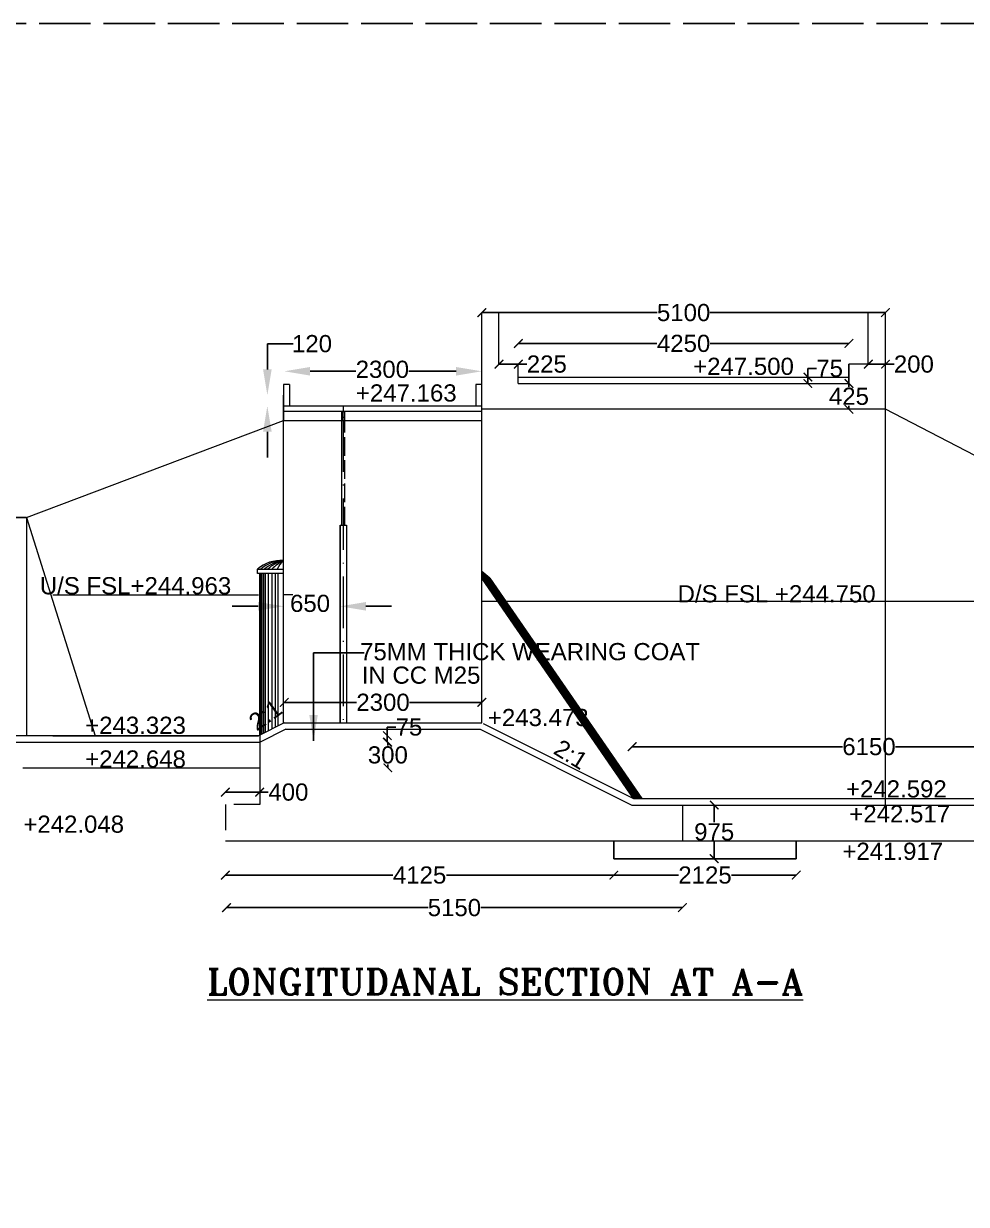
# Model space of a CAD drawing. Header units: feet. Extents: x 231797 to 1357550, y -93095 to 44152.
# Drawn here: x 243213.9 to 243323.7, y 17497.5 to 17635 of the extents above; entities that cross this region are included whole.
import ezdxf

# ---------------------------------------------------------------- set-up
doc = ezdxf.new("R2010")
doc.units = ezdxf.units.FT
doc.header["$LTSCALE"] = 2
doc.header["$MEASUREMENT"] = 0
for name, pattern in [('ACAD_ISO02W100', [15, 12, -3]), ('ACAD_ISO10W100', [18, 12, -3, 0, -3]), ('DASHED', [0.75, 0.5, -0.25])]:
    doc.linetypes.add(name, pattern=pattern)
doc.styles.add('ROMANT', font='romant')
doc.styles.get("Standard").update_dxf_attribs({"font": 'arial.ttf'})
doc.dimstyles.new('200SC', dxfattribs={"dimtxt": 2, "dimasz": 1, "dimexe": 0.18, "dimexo": 0.0625, "dimgap": 0.09, "dimtad": 0, "dimtih": 1, "dimtoh": 1, "dimdec": 0, "dimlfac": 200, "dimzin": 0, "dimdsep": 46, "dimtxsty": 'Standard', "dimblk": 'ARCHTICK', "dimcen": 0.09, "dimse1": 1, "dimse2": 1, "dimclrd": 256, "dimclre": 5, "dimclrt": 256, "dimadec": 0, "dimazin": 0, "dimtfac": 1, "dimtdec": 0, "dimtofl": 0, "dimtmove": 0, "dimatfit": 3, "dimfxl": 1, "dimtolj": 1, "dimtzin": 0, "dimarcsym": 0})
doc.dimstyles.new('Copy of 200', dxfattribs={"dimtxt": 2, "dimasz": 3, "dimexe": 0.18, "dimexo": 0.0625, "dimgap": 0.09, "dimtad": 0, "dimtih": 1, "dimtoh": 1, "dimdec": 0, "dimlfac": 200, "dimzin": 0, "dimdsep": 46, "dimtxsty": 'Standard', "dimcen": 0.09, "dimse1": 1, "dimse2": 1, "dimclrd": 5, "dimclre": 5, "dimclrt": 6, "dimadec": 0, "dimazin": 0, "dimtfac": 1, "dimtdec": 0, "dimtofl": 0, "dimtmove": 0, "dimatfit": 3, "dimfxl": 1, "dimtolj": 1, "dimtzin": 0, "dimarcsym": 0})

# ---------------------------------------------------------------- blocks, each defined once
blk = doc.blocks.new('*D145')
at = {"lineweight": -2, "ltscale": 0.25, "transparency": 16777216}
for p, q in [((243247.28, 17594.55), (243252.61, 17594.55)), ((243264.28, 17594.55), (243258.79, 17594.55))]:
    blk.add_line(p, q, dxfattribs=at)
at = {"ltscale": 0.25, "transparency": 16777216}
for points in [[(243247.28, 17595.05), (243247.28, 17594.05), (243244.28, 17594.55)], [(243264.28, 17595.05), (243264.28, 17594.05), (243267.28, 17594.55)]]:
    blk.add_solid(points, dxfattribs=at)
at = {"layer": 'Defpoints', "color": 0, "ltscale": 0.25, "transparency": 16777216}
for p in [(243244.28, 17594.55), (243244.28, 17588.83), (243267.28, 17588.83)]:
    blk.add_point(p, dxfattribs=at)
at = {"lineweight": 13, "ltscale": 0.25, "transparency": 16777216, "insert": (243255.7, 17594.77), "char_height": 2, "attachment_point": 5}
blk.add_mtext('\\A1;2300', dxfattribs=at)
blk = doc.blocks.new('*D146')
at = {"lineweight": -2, "ltscale": 0.25, "transparency": 16777216}
for p, q in [((243241.23, 17567.18), (243238.23, 17567.18)), ((243253.78, 17567.18), (243256.78, 17567.18))]:
    blk.add_line(p, q, dxfattribs=at)
at = {"ltscale": 0.25, "transparency": 16777216}
for points in [[(243241.23, 17567.68), (243241.23, 17566.68), (243244.23, 17567.18)], [(243253.78, 17567.68), (243253.78, 17566.68), (243250.78, 17567.18)]]:
    blk.add_solid(points, dxfattribs=at)
at = {"layer": 'Defpoints', "color": 0, "ltscale": 0.25, "transparency": 16777216}
for p in [(243244.23, 17567.18), (243250.78, 17567.18), (243244.23, 17554.83)]:
    blk.add_point(p, dxfattribs=at)
at = {"lineweight": 13, "ltscale": 0.25, "transparency": 16777216, "insert": (243247.28, 17567.51), "char_height": 2, "attachment_point": 5}
blk.add_mtext('\\A1;650', dxfattribs=at)
blk = doc.blocks.new('*D147')
at = {"lineweight": -2, "ltscale": 0.25, "transparency": 16777216}
for p, q in [((243242.31, 17594.76), (243242.31, 17597.76)), ((243242.31, 17597.76), (243245.31, 17597.76)), ((243242.31, 17587.51), (243242.31, 17584.51))]:
    blk.add_line(p, q, dxfattribs=at)
at = {"ltscale": 0.25, "transparency": 16777216}
for points in [[(243241.81, 17594.76), (243242.81, 17594.76), (243242.31, 17591.76)], [(243241.81, 17587.51), (243242.81, 17587.51), (243242.31, 17590.51)]]:
    blk.add_solid(points, dxfattribs=at)
at = {"layer": 'Defpoints', "color": 0, "ltscale": 0.25, "transparency": 16777216}
for p in [(243242.31, 17591.76), (243244.28, 17591.76), (243244.28, 17590.51)]:
    blk.add_point(p, dxfattribs=at)
at = {"lineweight": 13, "ltscale": 0.25, "transparency": 16777216, "insert": (243247.51, 17597.76), "char_height": 2, "attachment_point": 5}
blk.add_mtext('\\A1;120', dxfattribs=at)
blk = doc.blocks.new('_ArchTick')
at = {"color": 0, "linetype": 'ByBlock', "const_width": 0.15}
blk.add_lwpolyline([(-0.5, -0.5), (0.5, 0.5)], dxfattribs=at)
blk = doc.blocks.new('*D148')
at = {"lineweight": -2, "ltscale": 0.25, "transparency": 16777216}
for p, q in [((243244.28, 17555.99), (243252.69, 17555.99)), ((243267.28, 17555.99), (243258.87, 17555.99))]:
    blk.add_line(p, q, dxfattribs=at)
at = {"layer": 'Defpoints', "color": 0, "ltscale": 0.25, "transparency": 16777216}
for p in [(243267.28, 17555.99), (243244.28, 17553.61), (243267.28, 17553.6)]:
    blk.add_point(p, dxfattribs=at)
at = {"lineweight": -2, "ltscale": 0.25, "transparency": 16777216, "rotation": 180}
blk.add_blockref('_ArchTick', (243244.28, 17555.99), dxfattribs=at)
at = {"lineweight": -2, "ltscale": 0.25, "transparency": 16777216}
blk.add_blockref('_ArchTick', (243267.28, 17555.99), dxfattribs=at)
at = {"lineweight": 13, "ltscale": 0.25, "transparency": 16777216, "insert": (243255.78, 17555.99), "char_height": 2, "attachment_point": 5}
blk.add_mtext('\\A1;2300', dxfattribs=at)
blk = doc.blocks.new('*D153')
at = {"lineweight": -2, "ltscale": 0.25, "transparency": 16777216}
for p, q in [((243256.34, 17551.36), (243256.34, 17550.97)), ((243256.34, 17548.36), (243256.34, 17548.75))]:
    blk.add_line(p, q, dxfattribs=at)
at = {"layer": 'Defpoints', "color": 0, "ltscale": 0.25, "transparency": 16777216}
for p in [(243256.34, 17551.36), (243256.34, 17548.36), (243256.34, 17548.36)]:
    blk.add_point(p, dxfattribs=at)
at = {"lineweight": -2, "ltscale": 0.25, "transparency": 16777216}
for p, rotation in [((243256.34, 17551.36), 90), ((243256.34, 17548.36), 270)]:
    blk.add_blockref('_ArchTick', p, dxfattribs=dict(at, rotation=rotation))
at = {"lineweight": 13, "ltscale": 0.25, "transparency": 16777216, "insert": (243256.34, 17549.86), "char_height": 2, "attachment_point": 5}
blk.add_mtext('\\A1;300', dxfattribs=at)
blk = doc.blocks.new('*D154')
at = {"lineweight": -2, "ltscale": 0.25, "transparency": 16777216}
for p, q in [((243256.28, 17552.11), (243256.28, 17553.11)), ((243256.28, 17553.11), (243257.28, 17553.11)), ((243256.28, 17551.36), (243256.28, 17552.11))]:
    blk.add_line(p, q, dxfattribs=at)
at = {"layer": 'Defpoints', "color": 0, "ltscale": 0.25, "transparency": 16777216}
for p in [(243256.28, 17552.11), (243256.34, 17552.11), (243256.34, 17551.36)]:
    blk.add_point(p, dxfattribs=at)
at = {"lineweight": -2, "ltscale": 0.25, "transparency": 16777216}
for p, rotation in [((243256.28, 17552.11), 90), ((243256.28, 17551.36), 270)]:
    blk.add_blockref('_ArchTick', p, dxfattribs=dict(at, rotation=rotation))
at = {"lineweight": 13, "ltscale": 0.25, "transparency": 16777216, "insert": (243258.8, 17553.11), "char_height": 2, "attachment_point": 5}
blk.add_mtext('\\A1;75', dxfattribs=at)
blk = doc.blocks.new('*D155')
at = {"lineweight": -2, "ltscale": 0.25, "transparency": 16777216}
for p, q in [((243237.42, 17545.53), (243241.42, 17545.53)), ((243241.42, 17545.53), (243242.42, 17545.53))]:
    blk.add_line(p, q, dxfattribs=at)
at = {"layer": 'Defpoints', "color": 0, "ltscale": 0.25, "transparency": 16777216}
for p in [(243241.42, 17545.53), (243237.42, 17544.11), (243241.42, 17544.11)]:
    blk.add_point(p, dxfattribs=at)
at = {"lineweight": -2, "ltscale": 0.25, "transparency": 16777216, "rotation": 180}
blk.add_blockref('_ArchTick', (243237.42, 17545.53), dxfattribs=at)
at = {"lineweight": -2, "ltscale": 0.25, "transparency": 16777216}
blk.add_blockref('_ArchTick', (243241.42, 17545.53), dxfattribs=at)
at = {"lineweight": 13, "ltscale": 0.25, "transparency": 16777216, "insert": (243244.76, 17545.53), "char_height": 2, "attachment_point": 5}
blk.add_mtext('\\A1;400', dxfattribs=at)
blk = doc.blocks.new('*D210')
at = {"lineweight": -2, "ltscale": 0.25, "transparency": 16777216}
for p, q in [((243284.78, 17550.83), (243309.28, 17550.83)), ((243339.94, 17550.83), (243315.44, 17550.83))]:
    blk.add_line(p, q, dxfattribs=at)
at = {"layer": 'Defpoints', "color": 0, "ltscale": 0.25, "transparency": 16777216}
for p in [(243339.94, 17550.83), (243284.78, 17544.86), (243339.94, 17544.86)]:
    blk.add_point(p, dxfattribs=at)
at = {"lineweight": -2, "ltscale": 0.25, "transparency": 16777216, "rotation": 180}
blk.add_blockref('_ArchTick', (243284.78, 17550.83), dxfattribs=at)
at = {"lineweight": -2, "ltscale": 0.25, "transparency": 16777216}
blk.add_blockref('_ArchTick', (243339.94, 17550.83), dxfattribs=at)
at = {"lineweight": 13, "ltscale": 0.25, "transparency": 16777216, "insert": (243312.36, 17550.83), "char_height": 2, "attachment_point": 5}
blk.add_mtext('\\A1;6150', dxfattribs=at)
blk = doc.blocks.new('*D212')
at = {"lineweight": -2, "ltscale": 0.25, "transparency": 16777216}
for p, q in [((243237.55, 17532.08), (243261.02, 17532.08)), ((243290.64, 17532.08), (243267.17, 17532.08))]:
    blk.add_line(p, q, dxfattribs=at)
at = {"layer": 'Defpoints', "color": 0, "ltscale": 0.25, "transparency": 16777216}
for p in [(243290.64, 17539.86), (243237.55, 17534.91), (243237.55, 17532.08)]:
    blk.add_point(p, dxfattribs=at)
at = {"lineweight": -2, "ltscale": 0.25, "transparency": 16777216, "rotation": 180}
blk.add_blockref('_ArchTick', (243237.55, 17532.08), dxfattribs=at)
at = {"lineweight": -2, "ltscale": 0.25, "transparency": 16777216}
blk.add_blockref('_ArchTick', (243290.64, 17532.08), dxfattribs=at)
at = {"lineweight": 13, "ltscale": 0.25, "transparency": 16777216, "insert": (243264.09, 17532.08), "char_height": 2, "attachment_point": 5}
blk.add_mtext('\\A1;5150', dxfattribs=at)
blk = doc.blocks.new('*D250')
at = {"lineweight": -2, "ltscale": 0.25, "transparency": 16777216}
for p, q in [((243271.53, 17597.79), (243287.67, 17597.79)), ((243310.03, 17597.79), (243293.89, 17597.79))]:
    blk.add_line(p, q, dxfattribs=at)
at = {"layer": 'Defpoints', "color": 0, "ltscale": 0.25, "transparency": 16777216}
for p in [(243310.03, 17597.79), (243271.53, 17595.38), (243310.03, 17595.38)]:
    blk.add_point(p, dxfattribs=at)
at = {"lineweight": -2, "ltscale": 0.25, "transparency": 16777216, "rotation": 180}
blk.add_blockref('_ArchTick', (243271.53, 17597.79), dxfattribs=at)
at = {"lineweight": -2, "ltscale": 0.25, "transparency": 16777216}
blk.add_blockref('_ArchTick', (243310.03, 17597.79), dxfattribs=at)
at = {"lineweight": 13, "ltscale": 0.25, "transparency": 16777216, "insert": (243290.78, 17597.79), "char_height": 2, "attachment_point": 5}
blk.add_mtext('\\A1;4250', dxfattribs=at)
blk = doc.blocks.new('*D251')
at = {"lineweight": -2, "ltscale": 0.25, "transparency": 16777216}
for p, q in [((243267.28, 17601.38), (243287.71, 17601.38)), ((243314.28, 17601.38), (243293.85, 17601.38))]:
    blk.add_line(p, q, dxfattribs=at)
at = {"layer": 'Defpoints', "color": 0, "ltscale": 0.25, "transparency": 16777216}
for p in [(243267.28, 17601.38), (243314.28, 17601.38), (243314.28, 17601.38)]:
    blk.add_point(p, dxfattribs=at)
at = {"lineweight": -2, "ltscale": 0.25, "transparency": 16777216, "rotation": 180}
blk.add_blockref('_ArchTick', (243267.28, 17601.38), dxfattribs=at)
at = {"lineweight": -2, "ltscale": 0.25, "transparency": 16777216}
blk.add_blockref('_ArchTick', (243314.28, 17601.38), dxfattribs=at)
at = {"ltscale": 0.25, "transparency": 16777216, "insert": (243290.78, 17601.38), "char_height": 2, "attachment_point": 5}
blk.add_mtext('\\A1;5100', dxfattribs=at)
blk = doc.blocks.new('*D252')
at = {"lineweight": -2, "ltscale": 0.25, "transparency": 16777216}
for p, q in [((243294.34, 17544.03), (243294.34, 17542.02)), ((243294.34, 17537.78), (243294.34, 17539.79))]:
    blk.add_line(p, q, dxfattribs=at)
at = {"layer": 'Defpoints', "color": 0, "ltscale": 0.25, "transparency": 16777216}
for p in [(243294.34, 17544.03), (243294.34, 17537.78), (243294.34, 17537.78)]:
    blk.add_point(p, dxfattribs=at)
at = {"lineweight": -2, "ltscale": 0.25, "transparency": 16777216}
for p, rotation in [((243294.34, 17544.03), 90), ((243294.34, 17537.78), 270)]:
    blk.add_blockref('_ArchTick', p, dxfattribs=dict(at, rotation=rotation))
at = {"ltscale": 0.25, "transparency": 16777216, "insert": (243294.34, 17540.9), "char_height": 2, "attachment_point": 5}
blk.add_mtext('\\A1;975', dxfattribs=at)
blk = doc.blocks.new('*D268')
at = {"lineweight": -2, "ltscale": 0.25, "transparency": 16777216}
for p, q in [((243282.65, 17535.87), (243290.17, 17535.87)), ((243303.89, 17535.87), (243296.37, 17535.87))]:
    blk.add_line(p, q, dxfattribs=at)
at = {"layer": 'Defpoints', "color": 0, "ltscale": 0.25, "transparency": 16777216}
for p in [(243282.65, 17537.78), (243303.89, 17537.78), (243303.89, 17535.87)]:
    blk.add_point(p, dxfattribs=at)
at = {"lineweight": -2, "ltscale": 0.25, "transparency": 16777216, "rotation": 180}
blk.add_blockref('_ArchTick', (243282.65, 17535.87), dxfattribs=at)
at = {"lineweight": -2, "ltscale": 0.25, "transparency": 16777216}
blk.add_blockref('_ArchTick', (243303.89, 17535.87), dxfattribs=at)
at = {"lineweight": 13, "ltscale": 0.25, "transparency": 16777216, "insert": (243293.27, 17535.87), "char_height": 2, "attachment_point": 5}
blk.add_mtext('\\A1;2125', dxfattribs=at)
blk = doc.blocks.new('*D269')
at = {"lineweight": -2, "ltscale": 0.25, "transparency": 16777216}
for p, q in [((243237.42, 17535.87), (243256.91, 17535.87)), ((243282.65, 17535.87), (243263.16, 17535.87))]:
    blk.add_line(p, q, dxfattribs=at)
at = {"layer": 'Defpoints', "color": 0, "ltscale": 0.25, "transparency": 16777216}
for p in [(243237.42, 17539.86), (243282.65, 17539.86), (243237.42, 17535.87)]:
    blk.add_point(p, dxfattribs=at)
at = {"lineweight": -2, "ltscale": 0.25, "transparency": 16777216, "rotation": 180}
blk.add_blockref('_ArchTick', (243237.42, 17535.87), dxfattribs=at)
at = {"lineweight": -2, "ltscale": 0.25, "transparency": 16777216}
blk.add_blockref('_ArchTick', (243282.65, 17535.87), dxfattribs=at)
at = {"lineweight": 13, "ltscale": 0.25, "transparency": 16777216, "insert": (243260.04, 17535.87), "char_height": 2, "attachment_point": 5}
blk.add_mtext('\\A1;4125', dxfattribs=at)
blk = doc.blocks.new('*D270')
at = {"linetype": 'ACAD_ISO02W100', "lineweight": -2, "ltscale": 0.25, "transparency": 16777216}
for p, q in [((243312.28, 17595.38), (243314.28, 17595.38)), ((243314.28, 17595.38), (243315.28, 17595.38))]:
    blk.add_line(p, q, dxfattribs=at)
at = {"layer": 'Defpoints', "color": 0, "linetype": 'ACAD_ISO02W100', "ltscale": 0.25, "transparency": 16777216}
for p in [(243312.28, 17595.38), (243314.28, 17595.38), (243314.28, 17595.38)]:
    blk.add_point(p, dxfattribs=at)
at = {"linetype": 'ACAD_ISO02W100', "lineweight": -2, "ltscale": 0.25, "transparency": 16777216, "rotation": 180}
blk.add_blockref('_ArchTick', (243312.28, 17595.38), dxfattribs=at)
at = {"linetype": 'ACAD_ISO02W100', "lineweight": -2, "ltscale": 0.25, "transparency": 16777216}
blk.add_blockref('_ArchTick', (243314.28, 17595.38), dxfattribs=at)
at = {"linetype": 'ACAD_ISO02W100', "ltscale": 0.25, "transparency": 16777216, "insert": (243317.59, 17595.38), "char_height": 2, "attachment_point": 5}
blk.add_mtext('\\A1;200', dxfattribs=at)
blk = doc.blocks.new('*D271')
at = {"linetype": 'ACAD_ISO02W100', "lineweight": -2, "ltscale": 0.25, "transparency": 16777216}
for p, q in [((243269.28, 17595.38), (243271.53, 17595.38)), ((243271.53, 17595.38), (243272.53, 17595.38))]:
    blk.add_line(p, q, dxfattribs=at)
at = {"layer": 'Defpoints', "color": 0, "linetype": 'ACAD_ISO02W100', "ltscale": 0.25, "transparency": 16777216}
for p in [(243269.28, 17595.38), (243271.53, 17595.38), (243271.53, 17595.38)]:
    blk.add_point(p, dxfattribs=at)
at = {"linetype": 'ACAD_ISO02W100', "lineweight": -2, "ltscale": 0.25, "transparency": 16777216, "rotation": 180}
blk.add_blockref('_ArchTick', (243269.28, 17595.38), dxfattribs=at)
at = {"linetype": 'ACAD_ISO02W100', "lineweight": -2, "ltscale": 0.25, "transparency": 16777216}
blk.add_blockref('_ArchTick', (243271.53, 17595.38), dxfattribs=at)
at = {"linetype": 'ACAD_ISO02W100', "ltscale": 0.25, "transparency": 16777216, "insert": (243274.85, 17595.38), "char_height": 2, "attachment_point": 5}
blk.add_mtext('\\A1;225', dxfattribs=at)
blk = doc.blocks.new('*D272')
at = {"linetype": 'ACAD_ISO02W100', "lineweight": -2, "ltscale": 0.25, "transparency": 16777216}
for p, q in [((243305.25, 17593.88), (243305.25, 17594.88)), ((243305.25, 17594.88), (243306.25, 17594.88)), ((243305.25, 17593.13), (243305.25, 17593.88))]:
    blk.add_line(p, q, dxfattribs=at)
at = {"layer": 'Defpoints', "color": 0, "linetype": 'ACAD_ISO02W100', "ltscale": 0.25, "transparency": 16777216}
for p in [(243305.25, 17593.88), (243305.25, 17593.88), (243305.25, 17593.13)]:
    blk.add_point(p, dxfattribs=at)
at = {"linetype": 'ACAD_ISO02W100', "lineweight": -2, "ltscale": 0.25, "transparency": 16777216}
for p, rotation in [((243305.25, 17593.88), 90), ((243305.25, 17593.13), 270)]:
    blk.add_blockref('_ArchTick', p, dxfattribs=dict(at, rotation=rotation))
at = {"linetype": 'ACAD_ISO02W100', "ltscale": 0.25, "transparency": 16777216, "insert": (243307.78, 17594.88), "char_height": 2, "attachment_point": 5}
blk.add_mtext('\\A1;75', dxfattribs=at)
blk = doc.blocks.new('*D273')
at = {"linetype": 'ACAD_ISO02W100', "lineweight": -2, "ltscale": 0.25, "transparency": 16777216}
for p, q in [((243310.03, 17593.13), (243310.03, 17592.74)), ((243310.03, 17590.13), (243310.03, 17590.52))]:
    blk.add_line(p, q, dxfattribs=at)
at = {"layer": 'Defpoints', "color": 0, "linetype": 'ACAD_ISO02W100', "ltscale": 0.25, "transparency": 16777216}
for p in [(243310.03, 17593.13), (243310.03, 17590.13), (243310.03, 17590.13)]:
    blk.add_point(p, dxfattribs=at)
at = {"linetype": 'ACAD_ISO02W100', "lineweight": -2, "ltscale": 0.25, "transparency": 16777216}
for p, rotation in [((243310.03, 17593.13), 90), ((243310.03, 17590.13), 270)]:
    blk.add_blockref('_ArchTick', p, dxfattribs=dict(at, rotation=rotation))
at = {"linetype": 'ACAD_ISO02W100', "ltscale": 0.25, "transparency": 16777216, "insert": (243310.03, 17591.63), "char_height": 2, "attachment_point": 5}
blk.add_mtext('\\A1;425', dxfattribs=at)

msp = doc.modelspace()

# ---------------------------------------------------------------- linework, layer by layer
at = {"color": 7, "lineweight": 13, "ltscale": 0.25}
for p, q in [((243267.2795, 17601.3822), (243269.2795, 17601.3822)), ((243314.2795, 17601.3822), (243312.2795, 17601.3822)), ((243269.2795, 17595.3822), (243271.5295, 17595.3822)), ((243312.2795, 17595.3822), (243310.0295, 17595.3822)), ((243271.5295, 17593.8822), (243310.0295, 17593.8822)), ((243271.5295, 17593.1322), (243310.0295, 17593.1322)), ((243244.8716, 17593.0122), (243244.8716, 17590.5122)), ((243244.1716, 17590.5122), (243244.1716, 17588.8297)), ((243244.2795, 17590.5122), (243267.2795, 17590.5122)), ((243251.1545, 17590.3997), (243251.1545, 17589.7797)), ((243250.967, 17588.8297), (243250.967, 17589.7797)), ((243251.1545, 17588.8297), (243251.1545, 17589.7797)), ((243251.342, 17588.8297), (243251.342, 17589.7797)), ((243314.2795, 17590.1322), (243267.2795, 17590.1322)), ((243339.9853, 17576.7599), (243314.2795, 17590.1322)), ((243214.2609, 17577.5024), (243244.1716, 17588.8297)), ((243250.967, 17576.6232), (243250.967, 17588.8491)), ((243214.2609, 17577.5024), (243214.2609, 17552.1122)), ((243214.2609, 17577.5024), (243222.2609, 17552.1122)), ((243250.7795, 17576.6232), (243250.7795, 17553.5982)), ((243250.7795, 17576.6232), (243251.5295, 17576.6232)), ((243251.5295, 17576.6232), (243251.5295, 17553.5982)), ((243241.1716, 17571.0099), (243241.1716, 17571.5099)), ((243241.1716, 17571.5099), (243244.1716, 17571.5099)), ((243244.1716, 17571.0099), (243241.1716, 17571.0099)), ((243241.4216, 17571.0099), (243241.1716, 17571.0099)), ((243314.2795, 17545.5946), (243314.2795, 17570.7404)), ((243217.3269, 17568.5122), (243241.2795, 17568.5122)), ((243245.2852, 17568.5099), (243244.1716, 17568.5099)), ((243267.2795, 17567.7599), (243404.9853, 17567.7599)), ((243244.2795, 17553.6122), (243241.2795, 17552.1122)), ((243244.2795, 17553.6122), (243267.2795, 17553.6122)), ((243267.4378, 17553.533), (243284.9395, 17544.7822)), ((243241.2795, 17552.1122), (243077.3907, 17552.1122)), ((243217.3269, 17552.1122), (243241.2795, 17552.1122)), ((243241.4216, 17552.1833), (243241.4216, 17544.1122)), ((243244.4565, 17552.8622), (243241.4565, 17551.3622)), ((243244.4565, 17552.8622), (243267.1024, 17552.8622)), ((243267.1024, 17552.8622), (243284.7624, 17544.0322)), ((243209.2628, 17551.3622), (243241.4565, 17551.3622)), ((243217.5404, 17551.3622), (243241.4565, 17551.3622)), ((243213.8253, 17548.3539), (243241.4216, 17548.3539)), ((243284.7624, 17544.0322), (243335.0959, 17544.0322)), ((243284.9395, 17544.7822), (243334.7853, 17544.7822)), ((243290.6354, 17544.0322), (243290.6354, 17539.8622)), ((243237.4216, 17539.8622), (243340.4853, 17539.8622))]:
    msp.add_line(p, q, dxfattribs=at)
at = {"color": 7, "lineweight": 13}
for p, q in [((243267.2795, 17592.1997), (243267.2795, 17601.3822)), ((243269.2795, 17595.3822), (243269.2795, 17601.3822)), ((243312.2795, 17595.3822), (243312.2795, 17601.3822)), ((243314.2795, 17544.0322), (243314.2795, 17601.3822)), ((243271.5295, 17593.1322), (243271.5295, 17595.3822)), ((243244.1716, 17593.0122), (243244.1716, 17590.5122)), ((243244.8716, 17593.0122), (243244.1716, 17593.0122)), ((243244.1716, 17553.5583), (243244.1716, 17591.7622)), ((243267.2795, 17593.0122), (243266.5795, 17593.0122)), ((243266.5795, 17593.0122), (243266.5795, 17590.5122)), ((243267.2795, 17588.8297), (243267.2795, 17593.0122)), ((243244.1716, 17590.5122), (243266.9295, 17590.5122)), ((243244.1716, 17590.5122), (243267.2795, 17590.5122)), ((243244.1716, 17589.8922), (243267.2795, 17589.8922)), ((243251.0607, 17589.1978), (243251.2482, 17589.1978)), ((243244.1716, 17588.8297), (243267.2795, 17588.8297)), ((243267.2795, 17553.5982), (243267.2795, 17588.8297)), ((243250.7795, 17553.6122), (243250.7795, 17576.6232)), ((243241.4216, 17552.1833), (243241.4216, 17571.0099)), ((243241.4786, 17552.2118), (243241.4786, 17571.0099)), ((243241.5455, 17552.2452), (243241.5455, 17571.0099)), ((243241.6123, 17552.2787), (243241.6123, 17571.0099)), ((243241.7035, 17552.3243), (243241.7035, 17571.0099)), ((243241.8919, 17552.4185), (243241.8919, 17571.0099)), ((243242.0926, 17552.5188), (243242.0926, 17571.0099)), ((243242.4513, 17552.6981), (243242.4513, 17571.0099)), ((243242.8768, 17552.9109), (243242.8768, 17571.0099)), ((243243.2743, 17553.1096), (243243.2743, 17571.0099)), ((243243.5843, 17553.2646), (243243.5843, 17571.0099))]:
    msp.add_line(p, q, dxfattribs=at)
at = {"ltscale": 0.25}
for p, q in [((243310.0295, 17595.3822), (243310.0295, 17593.1322)), ((243268.2332, 17570.4703), (243267.2795, 17571.2139)), ((243267.2795, 17571.2139), (243268.1139, 17570.4671)), ((243267.9947, 17570.4639), (243267.2795, 17571.2139)), ((243267.2795, 17571.2139), (243267.7563, 17570.4576)), ((243267.8755, 17570.4608), (243267.2795, 17571.2139)), ((243267.2795, 17571.2139), (243267.5179, 17570.4513)), ((243267.6371, 17570.4544), (243267.2795, 17571.2139)), ((243267.2795, 17571.2139), (243267.2795, 17570.4449)), ((243267.3987, 17570.4481), (243267.2795, 17571.2139)), ((243267.2795, 17570.4449), (243268.2332, 17570.4703)), ((243267.2795, 17570.4449), (243267.3987, 17570.4481)), ((243284.9395, 17544.7822), (243267.2795, 17570.4449)), ((243285.0609, 17544.7822), (243267.3987, 17570.4481)), ((243267.5179, 17570.4513), (243267.6371, 17570.4544)), ((243285.1823, 17544.7822), (243267.5179, 17570.4513)), ((243285.3036, 17544.7822), (243267.6371, 17570.4544)), ((243267.7563, 17570.4576), (243267.8755, 17570.4608)), ((243285.425, 17544.7822), (243267.7563, 17570.4576)), ((243285.5464, 17544.7822), (243267.8755, 17570.4608)), ((243268.1139, 17570.4671), (243267.9947, 17570.4639)), ((243285.6678, 17544.7822), (243267.9947, 17570.4639)), ((243285.7892, 17544.7822), (243268.1139, 17570.4671)), ((243285.9106, 17544.7822), (243268.2332, 17570.4703)), ((243303.8857, 17539.8622), (243303.8857, 17537.7759)), ((243303.8857, 17537.7759), (243282.6516, 17537.7759))]:
    msp.add_line(p, q, dxfattribs=at)
at = {"color": 7, "linetype": 'ACAD_ISO10W100', "lineweight": 13, "ltscale": 0.25}
msp.add_line((243251.1545, 17588.8491), (243251.1545, 17553.5982), dxfattribs=at)
at = {"color": 7, "linetype": 'ACAD_ISO02W100', "lineweight": 13, "ltscale": 0.09}
msp.add_line((243251.342, 17576.6232), (243251.342, 17588.8491), dxfattribs=at)
at = {"linetype": 'ACAD_ISO02W100', "ltscale": 0.25}
for p, q in [((243209.2609, 17577.5024), (243214.2609, 17577.5024)), ((243282.6516, 17537.7759), (243282.6516, 17539.8622))]:
    msp.add_line(p, q, dxfattribs=at)
at = {"color": 7, "linetype": 'DASHED', "lineweight": 13, "ltscale": 3}
for p, q in [((243241.4216, 17544.1122), (243237.4216, 17544.1122)), ((243237.4216, 17544.1122), (243237.4216, 17539.8622))]:
    msp.add_line(p, q, dxfattribs=at)
at = {"linetype": 'ACAD_ISO02W100', "ltscale": 0.25}
msp.add_lwpolyline([(243013.2302, 17635.0433), (244038.8497, 17635.0433), (244038.8497, 16905.0498), (243013.2302, 16905.0498)], close=True, dxfattribs=at)
at = {"color": 7, "lineweight": 13, "ltscale": 0.25}
for centre, radius, start, end in [((243243.8835, 17568.3745), 4.1455, 86.0137, 130.856197), ((243244.2522, 17568.3745), 4.1455, 91.113241, 130.856197), ((243244.8556, 17568.0515), 4.5106, 98.721825, 129.938455), ((243245.4731, 17567.9714), 4.7215, 106.000311, 131.456227), ((243247.144, 17567.1747), 6.1074, 119.123473, 134.778435), ((243246.0105, 17570.4365), 2.7714, 131.569981, 157.212419)]:
    msp.add_arc(centre, radius, start, end, dxfattribs=at)

# ---------------------------------------------------------------- texts
at = {"color": 7, "lineweight": 13, "style": 'ROMANT'}
msp.add_text('%%ULONGITUDANAL SECTION AT A-A', height=3, dxfattribs=at).set_placement((243235.2911, 17521.9591))
at = {"color": 7, "lineweight": 13, "char_height": 2, "attachment_point": 5}
for s, insert in [('+247.500', (243297.7538, 17595.1162)), ('+247.163', (243258.4859, 17592.0139)), ('U/S FSL+244.963', (243226.9615, 17569.5591)), ('D/S FSL +244.750', (243301.6106, 17568.6238)), ('75MM THICK WEARING COAT', (243272.8998, 17561.8874)), ('IN CC M25', (243260.2112, 17559.1478)), ('+243.473', (243273.8562, 17554.2117)), ('+243.323', (243226.9615, 17553.3097)), ('+242.648', (243226.9615, 17549.3828)), ('+242.592', (243315.5526, 17545.8989)), ('+242.517', (243315.9397, 17542.998)), ('+242.048', (243219.7611, 17541.7943)), ('+241.917', (243315.1312, 17538.6351))]:
    msp.add_mtext(s, dxfattribs=dict(at, insert=insert))
for insert, rotation in [((243242.0768, 17554.5212), 35.565896), ((243277.6611, 17549.9261), 328.172374)]:
    msp.add_mtext('2:1', dxfattribs=dict(at, insert=insert, rotation=rotation))

# ---------------------------------------------------------------- dimensions: what is measured, and where the dimension line sits
at = {"ltscale": 0.25}
for p1, p2, text, picture, middle in [((243267.2795, 17601.3822), (243314.2795, 17601.3822), '5100', '*D251', (243290.7795, 17601.3822)), ((243294.3372, 17544.0322), (243294.3372, 17537.7759), '975', '*D252', (243294.3372, 17540.9041))]:
    dim = msp.add_aligned_dim(p1=p1, p2=p2, distance=0, text=text, dimstyle='200SC', dxfattribs=at)
    dim.commit()
    dim.dimension.update_dxf_attribs({"geometry": picture, "text_midpoint": middle})
at = {"color": 7, "lineweight": 13, "ltscale": 0.25}
dim = msp.add_linear_dim(base=(243242.3085, 17591.7622), p1=(243244.2795, 17590.5122), p2=(243244.2795, 17591.7622), angle=90, text='120', dimstyle='Copy of 200', override={"dimclrd": 256, "dimclrt": 256}, dxfattribs=at)
dim.commit()
dim.dimension.update_dxf_attribs({"geometry": '*D147', "text_midpoint": (243247.5104, 17597.7622)})
for base, p1, p2, text, picture, middle in [((243310.0295, 17597.7851), (243271.5295, 17595.3822), (243310.0295, 17595.3822), '4250', '*D250', (243290.7795, 17597.7851)), ((243267.2795, 17555.9949), (243244.2795, 17553.6122), (243267.2795, 17553.5982), '2300', '*D148', (243255.7795, 17555.9949)), ((243339.9395, 17550.8304), (243284.7795, 17544.8622), (243339.9395, 17544.8622), '6150', '*D210', (243312.3595, 17550.8304)), ((243241.4216, 17545.5323), (243237.4216, 17544.1122), (243241.4216, 17544.1122), '400', '*D155', (243244.7579, 17545.5323)), ((243237.4216, 17535.8656), (243282.6516, 17539.8622), (243237.4216, 17539.8622), '4125', '*D269', (243260.0366, 17535.8656)), ((243237.5504, 17532.0833), (243290.6354, 17539.8622), (243237.5504, 17534.9141), '5150', '*D212', (243264.0929, 17532.0833)), ((243303.8857, 17535.8656), (243282.6516, 17537.7759), (243303.8857, 17537.7759), '2125', '*D268', (243293.2687, 17535.8656))]:
    dim = msp.add_linear_dim(base=base, p1=p1, p2=p2, text=text, dimstyle='200SC', dxfattribs=at)
    dim.commit()
    dim.dimension.update_dxf_attribs({"geometry": picture, "text_midpoint": middle})
for base, p1, p2, text, picture, middle in [((243244.2795, 17594.5467), (243267.2795, 17588.8297), (243244.2795, 17588.8297), '2300', '*D145', (243255.6982, 17594.7651)), ((243244.2323, 17567.1832), (243250.7795, 17567.1832), (243244.2323, 17554.8256), '650', '*D146', (243247.2795, 17567.5099))]:
    dim = msp.add_linear_dim(base=base, p1=p1, p2=p2, text=text, dimstyle='Copy of 200', override={"dimclrd": 256, "dimclrt": 256, "dimtmove": 2}, dxfattribs=at)
    dim.commit()
    dim.dimension.update_dxf_attribs({"geometry": picture, "text_midpoint": middle, "dimtype": 160})
at = {"linetype": 'ACAD_ISO02W100', "ltscale": 0.25}
for base, p1, p2, text, picture, middle in [((243271.5295, 17595.3822), (243269.2795, 17595.3822), (243271.5295, 17595.3822), '225', '*D271', (243274.8534, 17595.3822)), ((243314.2795, 17595.3822), (243312.2795, 17595.3822), (243314.2795, 17595.3822), '200', '*D270', (243317.5925, 17595.3822))]:
    dim = msp.add_linear_dim(base=base, p1=p1, p2=p2, text=text, dimstyle='200SC', dxfattribs=at)
    dim.commit()
    dim.dimension.update_dxf_attribs({"geometry": picture, "text_midpoint": middle})
for base, p1, p2, text, picture, middle in [((243305.2543, 17593.8822), (243305.2543, 17593.1322), (243305.2543, 17593.8822), '75', '*D272', (243307.7761, 17594.8822)), ((243310.0295, 17590.1322), (243310.0295, 17593.1322), (243310.0295, 17590.1322), '425', '*D273', (243310.0295, 17591.6322))]:
    dim = msp.add_linear_dim(base=base, p1=p1, p2=p2, angle=90, text=text, dimstyle='200SC', dxfattribs=at)
    dim.commit()
    dim.dimension.update_dxf_attribs({"geometry": picture, "text_midpoint": middle})
at = {"color": 7, "lineweight": 13, "ltscale": 0.25}
for p2, distance, text, picture, middle in [((243256.3443, 17552.1122), 0.0668, '75', '*D154', (243258.7993, 17553.1122)), ((243256.3443, 17548.3622), 0, '300', '*D153', (243256.3443, 17549.8622))]:
    dim = msp.add_aligned_dim(p1=(243256.3443, 17551.3622), p2=p2, distance=distance, text=text, dimstyle='200SC', dxfattribs=at)
    dim.commit()
    dim.dimension.update_dxf_attribs({"geometry": picture, "text_midpoint": middle})

# ---------------------------------------------------------------- leaders
msp.add_leader([(243247.6862, 17551.508), (243247.6862, 17561.767), (243253.5726, 17561.767)], dimstyle='Copy of 200', override={"dimgap": 0.09, "dimtad": 0, "dimclrd": 256}, dxfattribs=at)

doc.saveas('drawing.dxf')
